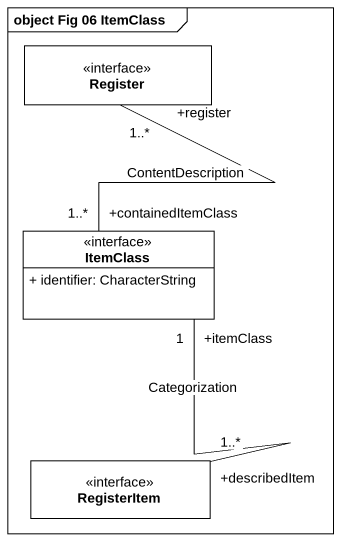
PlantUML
@startuml
mainframe object Fig 06 ItemClass
hide circle
hide empty members
skinparam classAttributeIconSize 0
class Register <<interface>> #FFFFFF
class ItemClass <<interface>> #FFFFFF {
  + identifier: CharacterString
}
class RegisterItem <<interface>> #FFFFFF
Register "+register\n1..*" -- "+containedItemClass\n1..*" ItemClass : ContentDescription
RegisterItem "+describedItem\n1..*" -up- "+itemClass\n1" ItemClass : Categorization
@enduml
